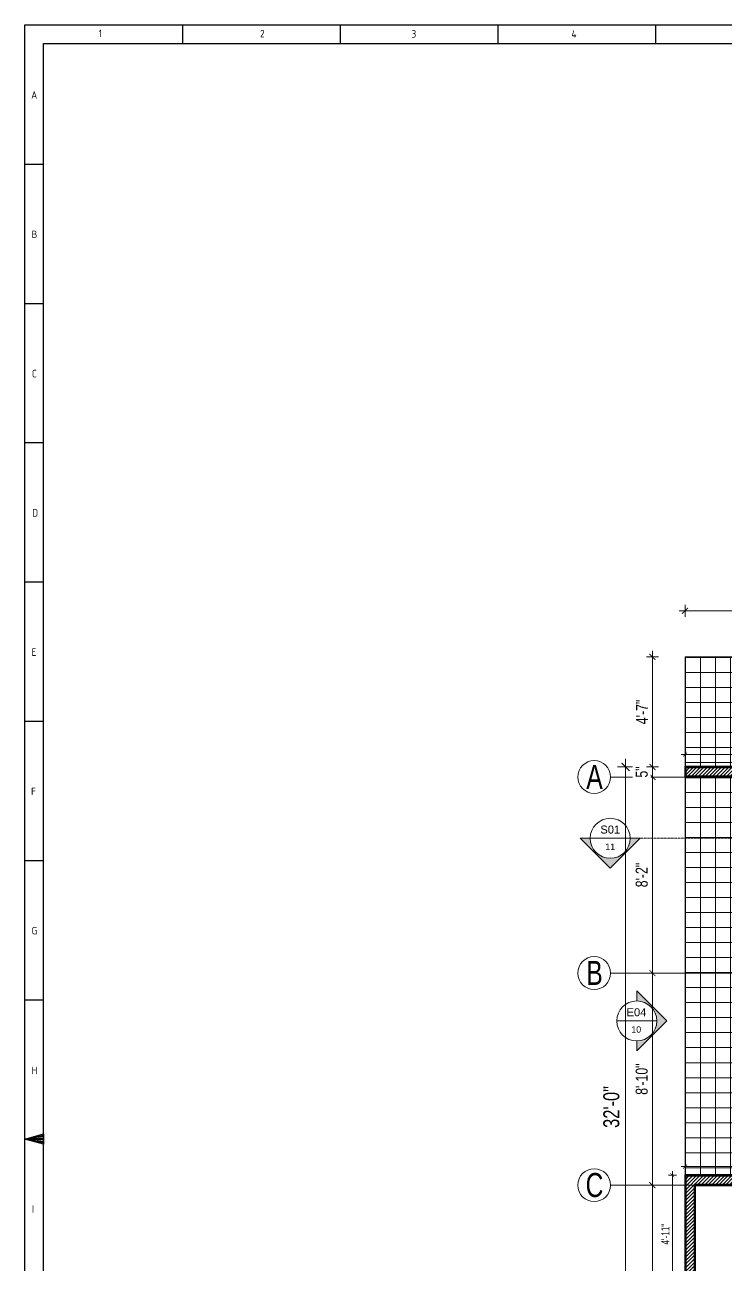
# Model space of a CAD drawing. Header units: inches. Extents: x 985 to 11353, y 526 to 2181.
# Drawn here: x 6222 to 6573, y 1561 to 2181 of the extents above; entities that cross this region are included whole.
import ezdxf
from ezdxf.enums import TextEntityAlignment as Align

# ---------------------------------------------------------------- set-up
doc = ezdxf.new("R2010")
doc.units = ezdxf.units.IN
doc.header["$MEASUREMENT"] = 0
doc.linetypes.add('ACAD_ISO12W100', pattern=[21, 12, -3, 0, -3, 0, -3])
doc.linetypes.add('PHANTOMX2', pattern=[5, 2.5, -0.5, 0.5, -0.5, 0.5, -0.5])
doc.layers.add('CABLE ROUTE FOR TOTAL PLANE-EMBED 2_DWG$0$SILICAGEL BORDER', color=7, linetype='Continuous')
for name, color, linetype, lineweight in [('Dimension', 22, 'Continuous', 13), ('Elevation Marker', 252, 'Continuous', 15), ('grid', 9, 'Continuous', 13), ('Grid marker', 161, 'Continuous', 15), ('Grid Text', 5, 'Continuous', 15), ('HACTH', 8, 'Continuous', 9), ('Plaster Line', 5, 'Continuous', 15), ('railing', 232, 'Continuous', 15), ('wall 05', 3, 'Continuous', 40)]:
    doc.layers.add(name, color=color, linetype=linetype, lineweight=lineweight)
doc.styles.add('Arial', font='arial.ttf')
doc.styles.get("Standard").update_dxf_attribs({"font": 'isocp3.shx'})
doc.styles.add('Swiss721', font='swisscl.ttf')
doc.dimstyles.new('DIM08', dxfattribs={"dimtxt": 8, "dimasz": 4, "dimexe": 4, "dimexo": 0, "dimgap": 3, "dimtad": 1, "dimdec": 1, "dimzin": 3, "dimdsep": 46, "dimlunit": 4, "dimtxsty": 'Swiss721', "dimblk": 'ARCHTICK', "dimcen": 0, "dimdle": 4, "dimclrd": 256, "dimclre": 256, "dimclrt": 256, "dimadec": 0, "dimazin": 0, "dimtfac": 1, "dimtdec": 1, "dimtofl": 0, "dimtmove": 0, "dimatfit": 3, "dimldrblk": 'ARCHTICK', "dimfxl": 4, "dimfxlon": 1, "dimtfill": 1, "dimtolj": 1, "dimtzin": 0, "dimlwd": 9, "dimlwe": 9, "dimarcsym": 0})

# ---------------------------------------------------------------- blocks, each defined once
blk = doc.blocks.new('_ArchTick')
at = {"color": 0, "linetype": 'ByBlock', "const_width": 0.15}
blk.add_lwpolyline([(-0.5, -0.5), (0.5, 0.5)], dxfattribs=at)
blk = doc.blocks.new('*D238')
at = {"layer": 'Defpoints', "color": 0, "transparency": 16777216}
for p in [(6537.311179882499, 1810.275988226507), (6522.942496558682, 1426.275988226565), (6537.311179881219, 1426.275988226565)]:
    blk.add_point(p, dxfattribs=at)
at = {"layer": 'Dimension', "lineweight": 9, "transparency": 16777216}
for p, q in [((6526.942496558682, 1810.275988226507), (6518.942496558682, 1810.275988226507)), ((6522.942496558682, 1814.275988226507), (6522.942496558682, 1422.275988226565)), ((6526.942496558682, 1426.275988226565), (6518.942496558682, 1426.275988226565))]:
    blk.add_line(p, q, dxfattribs=at)
at = {"layer": 'Dimension', "lineweight": 9, "transparency": 16777216, "xscale": 4, "yscale": 4, "zscale": 4}
for p, rotation in [((6522.942496558682, 1810.275988226507), 90), ((6522.942496558682, 1426.275988226565), 270)]:
    blk.add_blockref('_ArchTick', p, dxfattribs=dict(at, rotation=rotation))
at = {"layer": 'Dimension', "transparency": 16777216, "insert": (6515.8402685115, 1640.359044077818), "char_height": 8, "attachment_point": 5, "rotation": 90, "style": 'Swiss721', "bg_fill": 3, "box_fill_scale": 1.25, "bg_fill_color": 256, "bg_fill_true_color": 13158600, "bg_fill_transparency": 0}
blk.add_mtext('\\A1;32\'-0"', dxfattribs=at)
blk = doc.blocks.new('*D247')
at = {"layer": 'Defpoints', "color": 0, "transparency": 16777216}
for p in [(6612.68962077721, 1816.493749929371), (6552.68962077721, 1810.275988226477), (6612.68962077721, 1810.275988226507)]:
    blk.add_point(p, dxfattribs=at)
at = {"layer": 'Dimension', "lineweight": 9, "transparency": 16777216}
for p, q in [((6550.68962077721, 1816.493749929371), (6614.68962077721, 1816.493749929371)), ((6552.68962077721, 1814.493749929371), (6552.68962077721, 1818.493749929371)), ((6612.68962077721, 1814.493749929371), (6612.68962077721, 1818.493749929371))]:
    blk.add_line(p, q, dxfattribs=at)
at = {"layer": 'Dimension', "lineweight": 9, "transparency": 16777216, "xscale": 2, "yscale": 2, "zscale": 2, "rotation": 180}
blk.add_blockref('_ArchTick', (6552.68962077721, 1816.493749929371), dxfattribs=at)
at = {"layer": 'Dimension', "lineweight": 9, "transparency": 16777216, "xscale": 2, "yscale": 2, "zscale": 2}
blk.add_blockref('_ArchTick', (6612.68962077721, 1816.493749929371), dxfattribs=at)
at = {"layer": 'Dimension', "transparency": 16777216, "insert": (6582.68962077721, 1820.042242720983), "char_height": 4, "attachment_point": 5, "style": 'Swiss721', "bg_fill": 3, "box_fill_scale": 1.25, "bg_fill_color": 256, "bg_fill_true_color": 13158600, "bg_fill_transparency": 0}
blk.add_mtext('\\A1;5\'-0"', dxfattribs=at)
blk = doc.blocks.new('*D252')
at = {"layer": 'Defpoints', "color": 0, "transparency": 16777216}
for p in [(6552.68962077721, 1610.593303885148), (6552.68962077721, 1606.275988226507), (6612.689620777181, 1606.275988226477)]:
    blk.add_point(p, dxfattribs=at)
at = {"layer": 'Dimension', "lineweight": 9, "transparency": 16777216}
for p, q in [((6552.68962077721, 1608.593303885148), (6552.68962077721, 1612.593303885148)), ((6612.689620777181, 1608.593303885148), (6612.689620777181, 1612.593303885148)), ((6614.689620777181, 1610.593303885148), (6550.68962077721, 1610.593303885148))]:
    blk.add_line(p, q, dxfattribs=at)
at = {"layer": 'Dimension', "lineweight": 9, "transparency": 16777216, "xscale": 2, "yscale": 2, "zscale": 2, "rotation": 180}
blk.add_blockref('_ArchTick', (6552.68962077721, 1610.593303885148), dxfattribs=at)
at = {"layer": 'Dimension', "lineweight": 9, "transparency": 16777216, "xscale": 2, "yscale": 2, "zscale": 2}
blk.add_blockref('_ArchTick', (6612.689620777181, 1610.593303885148), dxfattribs=at)
at = {"layer": 'Dimension', "transparency": 16777216, "insert": (6582.689620777195, 1614.14179667676), "char_height": 4, "attachment_point": 5, "style": 'Swiss721', "bg_fill": 3, "box_fill_scale": 1.25, "bg_fill_color": 256, "bg_fill_true_color": 13158600, "bg_fill_transparency": 0}
blk.add_mtext('\\A1;5\'-0"', dxfattribs=at)
blk = doc.blocks.new('*D253')
at = {"layer": 'Defpoints', "color": 0, "transparency": 16777216}
for p in [(6552.68962077721, 1606.275988226507), (6546.338002789214, 1547.275988226536), (6552.689620777239, 1547.275988226536)]:
    blk.add_point(p, dxfattribs=at)
at = {"layer": 'Dimension', "lineweight": 9, "transparency": 16777216}
for p, q in [((6548.338002789214, 1606.275988226507), (6544.338002789214, 1606.275988226507)), ((6546.338002789214, 1608.275988226507), (6546.338002789214, 1545.275988226536)), ((6548.338002789214, 1547.275988226536), (6544.338002789214, 1547.275988226536))]:
    blk.add_line(p, q, dxfattribs=at)
at = {"layer": 'Dimension', "lineweight": 9, "transparency": 16777216, "xscale": 2, "yscale": 2, "zscale": 2}
for p, rotation in [((6546.338002789214, 1606.275988226507), 90), ((6546.338002789214, 1547.275988226536), 270)]:
    blk.add_blockref('_ArchTick', p, dxfattribs=dict(at, rotation=rotation))
at = {"layer": 'Dimension', "transparency": 16777216, "insert": (6542.838002789214, 1576.775988226522), "char_height": 4, "attachment_point": 5, "rotation": 90, "style": 'Swiss721', "bg_fill": 3, "box_fill_scale": 1.25, "bg_fill_color": 256, "bg_fill_true_color": 13158600, "bg_fill_transparency": 0}
blk.add_mtext('\\A1;4\'-11"', dxfattribs=at)
blk = doc.blocks.new('*D337')
at = {"layer": 'Defpoints', "color": 0, "transparency": 16777216}
for p in [(6617.68962077721, 1888.357173217211), (6552.689620777181, 1865.286268453504), (6617.68962077721, 1865.286268453504)]:
    blk.add_point(p, dxfattribs=at)
at = {"layer": 'Dimension', "lineweight": 9, "transparency": 16777216}
for p, q in [((6552.689620777181, 1885.357173217211), (6552.689620777181, 1891.357173217211)), ((6617.68962077721, 1885.357173217211), (6617.68962077721, 1891.357173217211)), ((6549.689620777181, 1888.357173217211), (6620.68962077721, 1888.357173217211))]:
    blk.add_line(p, q, dxfattribs=at)
at = {"layer": 'Dimension', "lineweight": 9, "transparency": 16777216, "xscale": 3, "yscale": 3, "zscale": 3, "rotation": 180}
blk.add_blockref('_ArchTick', (6552.689620777181, 1888.357173217211), dxfattribs=at)
at = {"layer": 'Dimension', "lineweight": 9, "transparency": 16777216, "xscale": 3, "yscale": 3, "zscale": 3}
blk.add_blockref('_ArchTick', (6617.68962077721, 1888.357173217211), dxfattribs=at)
at = {"layer": 'Dimension', "transparency": 16777216, "insert": (6585.189620777195, 1893.668116860723), "char_height": 6, "attachment_point": 5, "style": 'Swiss721', "bg_fill": 3, "box_fill_scale": 1.25, "bg_fill_color": 256, "bg_fill_true_color": 13158600, "bg_fill_transparency": 0}
blk.add_mtext('\\A1;5\'-5"', dxfattribs=at)
blk = doc.blocks.new('*D342')
at = {"layer": 'Defpoints', "color": 0, "transparency": 16777216}
for p in [(6534.515901370849, 1805.275988226507), (6534.515901370849, 1707.286268453417), (6536.336348158775, 1707.286268453417)]:
    blk.add_point(p, dxfattribs=at)
at = {"layer": 'Dimension', "lineweight": 9, "transparency": 16777216}
for p, q in [((6534.515901370849, 1805.275988226507), (6539.336348158775, 1805.275988226507)), ((6536.336348158775, 1808.275988226507), (6536.336348158775, 1704.286268453417)), ((6534.515901370849, 1707.286268453417), (6539.336348158775, 1707.286268453417))]:
    blk.add_line(p, q, dxfattribs=at)
at = {"layer": 'Dimension', "lineweight": 9, "transparency": 16777216, "xscale": 3, "yscale": 3, "zscale": 3}
for p, rotation in [((6536.336348158775, 1805.275988226507), 90), ((6536.336348158775, 1707.286268453417), 270)]:
    blk.add_blockref('_ArchTick', p, dxfattribs=dict(at, rotation=rotation))
at = {"layer": 'Dimension', "transparency": 16777216, "insert": (6531.013608971357, 1756.281128339963), "char_height": 6, "attachment_point": 5, "rotation": 90, "style": 'Swiss721', "bg_fill": 3, "box_fill_scale": 1.25, "bg_fill_color": 256, "bg_fill_true_color": 13158600, "bg_fill_transparency": 0}
blk.add_mtext('\\A1;8\'-2"', dxfattribs=at)
blk = doc.blocks.new('*D343')
at = {"layer": 'Defpoints', "color": 0, "transparency": 16777216}
for p in [(6534.515901370849, 1707.286268453417), (6536.336348158775, 1707.286268453417), (6539.557662394132, 1601.275988226419)]:
    blk.add_point(p, dxfattribs=at)
at = {"layer": 'Dimension', "lineweight": 9, "transparency": 16777216}
for p, q in [((6534.515901370849, 1707.286268453417), (6539.336348158775, 1707.286268453417)), ((6536.336348158775, 1598.275988226419), (6536.336348158775, 1710.286268453417)), ((6539.336348158775, 1601.275988226419), (6533.336348158775, 1601.275988226419))]:
    blk.add_line(p, q, dxfattribs=at)
at = {"layer": 'Dimension', "lineweight": 9, "transparency": 16777216, "xscale": 3, "yscale": 3, "zscale": 3}
for p, rotation in [((6536.336348158775, 1707.286268453417), 90), ((6536.336348158775, 1601.275988226419), 270)]:
    blk.add_blockref('_ArchTick', p, dxfattribs=dict(at, rotation=rotation))
at = {"layer": 'Dimension', "transparency": 16777216, "insert": (6531.013608971357, 1654.281128339919), "char_height": 6, "attachment_point": 5, "rotation": 90, "style": 'Swiss721', "bg_fill": 3, "box_fill_scale": 1.25, "bg_fill_color": 256, "bg_fill_true_color": 13158600, "bg_fill_transparency": 0}
blk.add_mtext('\\A1;8\'-10"', dxfattribs=at)
blk = doc.blocks.new('*D344')
at = {"layer": 'Defpoints', "color": 0, "transparency": 16777216}
for p in [(6539.557662394132, 1601.275988226419), (6536.336348158775, 1431.275988226507), (6542.653631139927, 1431.275988226507)]:
    blk.add_point(p, dxfattribs=at)
at = {"layer": 'Dimension', "lineweight": 9, "transparency": 16777216}
for p, q in [((6539.336348158775, 1601.275988226419), (6533.336348158775, 1601.275988226419)), ((6536.336348158775, 1604.275988226419), (6536.336348158775, 1428.275988226507)), ((6539.336348158775, 1431.275988226507), (6533.336348158775, 1431.275988226507))]:
    blk.add_line(p, q, dxfattribs=at)
at = {"layer": 'Dimension', "lineweight": 9, "transparency": 16777216, "xscale": 3, "yscale": 3, "zscale": 3}
for p, rotation in [((6536.336348158775, 1601.275988226419), 90), ((6536.336348158775, 1431.275988226507), 270)]:
    blk.add_blockref('_ArchTick', p, dxfattribs=dict(at, rotation=rotation))
at = {"layer": 'Dimension', "transparency": 16777216, "insert": (6531.074552614869, 1516.275988226464), "char_height": 6, "attachment_point": 5, "rotation": 90, "style": 'Swiss721', "bg_fill": 3, "box_fill_scale": 1.25, "bg_fill_color": 256, "bg_fill_true_color": 13158600, "bg_fill_transparency": 0}
blk.add_mtext('\\A1;14\'-2"', dxfattribs=at)
blk = doc.blocks.new('*D346')
at = {"layer": 'Defpoints', "color": 0, "transparency": 16777216}
blk.add_point((6550.68962077721, 1810.275988226507), dxfattribs=at)
at = {"layer": 'Dimension', "lineweight": 9, "transparency": 16777216}
for p, q in [((6539.336348158775, 1810.275988226507), (6533.336348158775, 1810.275988226507)), ((6536.336348158775, 1802.275988226507), (6536.336348158775, 1813.275988226507)), ((6534.515901370849, 1805.275988226507), (6539.336348158775, 1805.275988226507))]:
    blk.add_line(p, q, dxfattribs=at)
at = {"layer": 'Dimension', "lineweight": 9, "transparency": 16777216, "xscale": 3, "yscale": 3, "zscale": 3}
for p, rotation in [((6536.336348158775, 1810.275988226507), 90), ((6536.336348158775, 1805.275988226507), 270)]:
    blk.add_blockref('_ArchTick', p, dxfattribs=dict(at, rotation=rotation))
at = {"layer": 'Dimension', "transparency": 16777216, "insert": (6531.025404515262, 1807.775988226507), "char_height": 6, "attachment_point": 5, "rotation": 90, "style": 'Swiss721', "bg_fill": 3, "box_fill_scale": 1.25, "bg_fill_color": 256, "bg_fill_true_color": 13158600, "bg_fill_transparency": 0}
blk.add_mtext('\\A1;5"', dxfattribs=at)
at = {"layer": 'Defpoints', "color": 0, "transparency": 16777216}
for p in [(6536.336348158775, 1810.275988226507), (6534.515901370849, 1805.275988226507)]:
    blk.add_point(p, dxfattribs=at)
blk = doc.blocks.new('*D347')
at = {"layer": 'Defpoints', "color": 0, "transparency": 16777216}
for p in [(6536.336348158775, 1865.286268453504), (6550.689620777181, 1865.286268453504), (6550.68962077721, 1810.275988226507)]:
    blk.add_point(p, dxfattribs=at)
at = {"layer": 'Dimension', "lineweight": 9, "transparency": 16777216}
for p, q in [((6536.336348158775, 1807.275988226507), (6536.336348158775, 1868.286268453504)), ((6539.336348158775, 1865.286268453504), (6533.336348158775, 1865.286268453504)), ((6539.336348158775, 1810.275988226507), (6533.336348158775, 1810.275988226507))]:
    blk.add_line(p, q, dxfattribs=at)
at = {"layer": 'Dimension', "lineweight": 9, "transparency": 16777216, "xscale": 3, "yscale": 3, "zscale": 3}
for p, rotation in [((6536.336348158775, 1865.286268453504), 90), ((6536.336348158775, 1810.275988226507), 270)]:
    blk.add_blockref('_ArchTick', p, dxfattribs=dict(at, rotation=rotation))
at = {"layer": 'Dimension', "transparency": 16777216, "insert": (6531.086348158775, 1837.781128340006), "char_height": 6, "attachment_point": 5, "rotation": 90, "style": 'Swiss721', "bg_fill": 3, "box_fill_scale": 1.25, "bg_fill_color": 256, "bg_fill_true_color": 13158600, "bg_fill_transparency": 0}
blk.add_mtext('\\A1;4\'-7"', dxfattribs=at)
blk = doc.blocks.new('240A1')
at = {"color": 0, "lineweight": -3}
for p, q in [((1045317.0179728, 286840.3470175929), (1045317.0179728, 286835.3470175929)), ((1045359.0679728, 286840.3470175929), (1045359.0679728, 286835.3470175929)), ((1045401.1179728, 286840.3470175929), (1045401.1179728, 286835.3470175929)), ((1045443.1679728, 286840.3470175929), (1045443.1679728, 286835.3470175929)), ((1045274.9679728, 286803.2220175929), (1045279.9679728, 286803.2220175929)), ((1045274.9679728, 286766.0970175929), (1045279.9679728, 286766.0970175929)), ((1045274.9679728, 286728.9720175929), (1045279.9679728, 286728.9720175929)), ((1045274.9679728, 286691.8470175929), (1045279.9679728, 286691.8470175929)), ((1045274.9679728, 286654.7220175929), (1045279.9679728, 286654.7220175929)), ((1045274.9679728, 286617.5970175929), (1045279.9679728, 286617.5970175929)), ((1045274.9679728, 286580.4720175929), (1045279.9679728, 286580.4720175929)), ((1045274.9679728, 286543.3470175929), (1045279.9679728, 286543.3470175929))]:
    blk.add_line(p, q, dxfattribs=at)
at = {"color": 5, "lineweight": -3}
blk.add_lwpolyline([(1045274.9679728, 286840.3470175929), (1046115.9679728, 286840.3470175929), (1046115.9679728, 286246.3470175929), (1045274.9679728, 286246.3470175929)], close=True, dxfattribs=at)
at = {"color": 0, "lineweight": -3}
blk.add_lwpolyline([(1045279.9679728, 286835.3470175929), (1046110.9679728, 286835.3470175929), (1046110.9679728, 286251.3470175929), (1045279.9679728, 286251.3470175929)], close=True, dxfattribs=at)
at = {"lineweight": -3}
blk.add_lwpolyline([(1045274.9679728, 286543.3470175929), (1045279.9679728, 286544.686763555), (1045279.9679728, 286542.0072716307), (1045274.9679728, 286543.3470175929), (1045279.9679728, 286544.3518270645), (1045279.9679728, 286544.0168905739), (1045274.9679728, 286543.3470175929), (1045279.9679728, 286543.6819540834), (1045279.9679728, 286543.0120811023), (1045274.9679728, 286543.3470175929), (1045279.9679728, 286542.6771446118), (1045279.9679728, 286542.3422081212), (1045274.9679728, 286543.3470175929)], dxfattribs=at)
at = {"lineweight": -3, "char_height": 2, "attachment_point": 1}
for s, insert in [('1', (1045294.676849885, 286839.0641301671)), ('2', (1045337.703599014, 286838.9961188855)), ('3', (1045378.106256576, 286838.9281076039)), ('4', (1045420.770452348, 286838.904418754)), ('A', (1045276.670630702, 286822.6307133358)), ('B', (1045276.77361683, 286785.5057175928)), ('C', (1045276.876602958, 286748.3807218498)), ('D', (1045276.979589087, 286711.2557261068)), ('E', (1045276.758151374, 286674.1307303638)), ('F', (1045276.646056958, 286637.0057346207)), ('G', (1045276.793685753, 286599.8809789367)), ('H', (1045276.812998392, 286562.6174088422)), ('I', (1045276.85022071, 286525.7046682925))]:
    blk.add_mtext_dynamic_manual_height_columns(s, width=2, gutter_width=1, heights=[0], dxfattribs=dict(at, insert=insert))

msp = doc.modelspace()

# ---------------------------------------------------------------- hatches: boundary and pattern name
at = {"layer": 'HACTH'}
h = msp.add_hatch(dxfattribs=at)
h.set_pattern_fill('ANSI31', color=256, scale=10, style=0)
h.set_pattern_definition([(45, (-115482.1608922413, -169903.128502345), (-0.8838834764831843, 0.8838834764831844), [])])
h.paths.add_polyline_path([(6612.18962077721, 1805.775988226507), (6612.18962077721, 1809.775988226507), (6553.18962077721, 1809.775988226507), (6553.18962077721, 1805.775988226507)])
h = msp.add_hatch(dxfattribs=at)
h.set_pattern_fill('ANSI31', color=256, scale=10, style=0)
h.set_pattern_definition([(45, (-112255.3492311746, -171258.8229090753), (-0.8838834764831843, 0.8838834764831844), [])])
h.paths.add_polyline_path([(6612.189620777181, 1605.775988226477), (6553.18962077721, 1605.775988226507), (6553.189620777239, 1547.775988226536), (6557.18962077721, 1547.775988226565), (6557.189620777181, 1601.775988226477), (6612.189620777181, 1601.775988226507)])

# ---------------------------------------------------------------- linework, layer by layer
at = {"layer": 'Elevation Marker'}
msp.add_line((6505.256913933177, 1774.639968842076), (6500.256913935797, 1774.639968842076), dxfattribs=at)
at = {"layer": 'Plaster Line'}
for points in [[(6553.18962077721, 1805.775988226507), (6612.18962077721, 1805.775988226507), (6612.18962077721, 1809.775988226507), (6553.18962077721, 1809.775988226507)], [(6612.189620777181, 1605.775988226477), (6553.18962077721, 1605.775988226507), (6553.189620777239, 1547.775988226536), (6557.18962077721, 1547.775988226565), (6557.189620777181, 1601.775988226477), (6612.189620777181, 1601.775988226507)]]:
    msp.add_lwpolyline(points, close=True, dxfattribs=at)
at = {"layer": 'railing', "ltscale": 20}
for points in [[(6752.689620777181, 1865.286268453504), (6552.689620777181, 1865.286268453504), (6552.68962077721, 1810.275988226507), (6552.689620777181, 1865.286268453504), (7221.689620777239, 1865.286268453504), (7276.699901004265, 1865.286268453504), (7276.699901004295, 1456.27598822639), (7221.189620777268, 1456.27598822639)], [(6552.68962077721, 1606.275988226507), (6552.68962077721, 1805.275988226507)]]:
    msp.add_lwpolyline(points, dxfattribs=at)
at = {"layer": 'wall 05'}
for points in [[(6552.68962077721, 1805.275988226507), (6612.68962077721, 1805.275988226507), (6612.68962077721, 1810.275988226507), (6552.68962077721, 1810.275988226507)], [(6612.689620777181, 1606.275988226477), (6552.68962077721, 1606.275988226507), (6552.689620777239, 1547.275988226536), (6557.68962077721, 1547.275988226565), (6557.689620777181, 1601.275988226477), (6612.689620777181, 1601.275988226507)]]:
    msp.add_lwpolyline(points, close=True, dxfattribs=at)

# ---------------------------------------------------------------- dimensions: what is measured, and where the dimension line sits
at = {"layer": 'Dimension'}
dim = msp.add_linear_dim(base=(6522.942496558682, 1426.275988226565), p1=(6537.311179882499, 1810.275988226507), p2=(6537.311179881219, 1426.275988226565), angle=90, dimstyle='DIM08', override={"dimarcsym": 1}, dxfattribs=at)
dim.commit()
dim.dimension.update_dxf_attribs({"geometry": '*D238', "text_midpoint": (6522.942496558682, 1640.359044077818), "dimtype": 160})

# ---------------------------------------------------------------- next in the draw order: linework, layer by layer
at = {"layer": 'Elevation Marker'}
msp.add_line((6515.256913927939, 1759.639968849934), (6500.256913935797, 1774.639968842076), dxfattribs=at)
at = {"layer": 'grid', "linetype": 'PHANTOMX2', "ltscale": 0.2}
for p, q in [((7284.148302502495, 1805.275988226507), (6515.440851606983, 1805.275988226507)), ((7284.148302502495, 1707.286268453417), (6515.440851606983, 1707.286268453417))]:
    msp.add_line(p, q, dxfattribs=at)
at = {"layer": 'Grid marker'}
for centre in [(6507.233035118845, 1805.275988226507), (6507.233035118845, 1707.286268453417), (6507.233035118845, 1601.275988226419)]:
    msp.add_circle(centre, 8.207816488131039, dxfattribs=at)

# ---------------------------------------------------------------- next in the draw order: texts
at = {"layer": 'Elevation Marker', "style": 'Arial'}
for tag, text, height, p in [('S01', 'De-A', 4.000000000000002, (6515.256913927968, 1781.011900764989)), ('11', 'IN-201', 3.200000000000001, (6515.256913927968, 1771.989118697367))]:
    msp.add_attdef(tag, text=text, height=height, dxfattribs=at).set_placement(p, align=Align.TOP_CENTER)
at = {"layer": 'Grid Text', "char_height": 12, "attachment_point": 2, "style": 'Swiss721'}
for s, insert in [('A', (6507.387151917241, 1811.346593030071)), ('B', (6507.387151917241, 1713.356873256981)), ('C', (6507.387151917241, 1607.346593029984))]:
    msp.add_mtext(s, dxfattribs=dict(at, insert=insert))

# ---------------------------------------------------------------- next in the draw order: dimensions: what is measured, and where the dimension line sits
at = {"layer": 'Dimension'}
for base, p1, p2, override, picture, middle in [((6617.68962077721, 1888.357173217211), (6552.689620777181, 1865.286268453504), (6617.68962077721, 1865.286268453504), {"dimscale": 0.75, "dimarcsym": 1}, '*D337', (6585.189620777195, 1893.668116860723)), ((6612.68962077721, 1816.493749929371), (6552.68962077721, 1810.275988226477), (6612.68962077721, 1810.275988226507), {"dimscale": 0.5, "dimarcsym": 2}, '*D247', (6582.68962077721, 1820.042242720983)), ((6552.68962077721, 1610.593303885148), (6612.689620777181, 1606.275988226477), (6552.68962077721, 1606.275988226507), {"dimscale": 0.5, "dimarcsym": 2}, '*D252', (6582.689620777195, 1614.14179667676))]:
    dim = msp.add_linear_dim(base=base, p1=p1, p2=p2, dimstyle='DIM08', override=override, dxfattribs=at)
    dim.commit()
    dim.dimension.update_dxf_attribs({"geometry": picture, "text_midpoint": middle})

# ---------------------------------------------------------------- next in the draw order: dimensions: what is measured, and where the dimension line sits
for base, p1, p2, override, picture, middle in [((6536.336348158775, 1707.286268453417), (6534.515901370849, 1805.275988226507), (6534.515901370849, 1707.286268453417), {"dimscale": 0.75, "dimarcsym": 1}, '*D342', (6531.013608971357, 1756.281128339963)), ((6546.338002789214, 1547.275988226536), (6552.68962077721, 1606.275988226507), (6552.689620777239, 1547.275988226536), {"dimscale": 0.5, "dimarcsym": 2}, '*D253', (6542.838002789214, 1576.775988226522))]:
    dim = msp.add_linear_dim(base=base, p1=p1, p2=p2, angle=90, dimstyle='DIM08', override=override, dxfattribs=at)
    dim.commit()
    dim.dimension.update_dxf_attribs({"geometry": picture, "text_midpoint": middle})

# ---------------------------------------------------------------- next in the draw order: hatches: boundary and pattern name
at = {"layer": 'Elevation Marker'}
h = msp.add_hatch(color=256, dxfattribs=at)
h.dxf.hatch_style = 1
edge = h.paths.add_edge_path()
edge.add_line((6525.2569139227, 1774.639968842076), (6530.25691392008, 1774.639968842076))
edge.add_line((6530.25691392008, 1774.639968842076), (6515.256913927939, 1759.639968849934))
edge.add_line((6515.256913927939, 1759.639968849934), (6500.256913935797, 1774.639968842076))
edge.add_line((6500.256913935797, 1774.639968842076), (6505.256913933177, 1774.639968842076))
edge.add_ellipse((6515.256913927939, 1774.639968842076), major_axis=(7.071067808166847, 7.07106780816684), ratio=0.9999999999983927, start_angle=134.999999999954, end_angle=225.0000000000457)
edge.add_ellipse((6515.256913927939, 1774.639968842076), major_axis=(-7.071067808166843, 7.071067808166845), ratio=0.999999999998393, start_angle=134.999999999954, end_angle=225.000000000046)

# ---------------------------------------------------------------- next in the draw order: linework, layer by layer
at = {"layer": 'Elevation Marker', "linetype": 'ByBlock'}
for p, q in [((6525.25691391749, 1774.639968847315), (6505.256913927968, 1774.639968847315)), ((6505.256913927968, 1774.639968847315), (6525.256913927968, 1774.639968847315))]:
    msp.add_line(p, q, dxfattribs=at)
at = {"layer": 'Elevation Marker'}
for q in [(6515.256913927939, 1759.639968849934), (6525.2569139227, 1774.639968842076)]:
    msp.add_line((6530.25691392008, 1774.639968842076), q, dxfattribs=at)
at = {"layer": 'Elevation Marker', "linetype": 'ACAD_ISO12W100', "ltscale": 0.02}
msp.add_line((7278.2143917472, 1774.639968842076), (6525.494788592974, 1774.639968842076), dxfattribs=at)
at = {"layer": 'Elevation Marker', "extrusion": (0, 0, -1)}
msp.add_ellipse((6515.256913922729, 1774.639968847315), major_axis=(-7.071067808170274, 7.071067808170273), ratio=0.9999999999974231, start_param=5.497787143780849, end_param=11.78097245096044, dxfattribs=at)
at = {"layer": 'grid', "linetype": 'PHANTOMX2', "ltscale": 0.2}
msp.add_line((7284.148302502495, 1601.275988226419), (6515.440851607129, 1601.275988226419), dxfattribs=at)

# ---------------------------------------------------------------- next in the draw order: dimensions: what is measured, and where the dimension line sits
at = {"layer": 'Dimension'}
dim = msp.add_linear_dim(base=(6536.336348158775, 1810.275988226507), p1=(6534.515901370849, 1805.275988226507), p2=(6550.68962077721, 1810.275988226507), angle=90, dimstyle='DIM08', override={"dimscale": 0.75, "dimarcsym": 1}, dxfattribs=at)
dim.commit()
dim.dimension.update_dxf_attribs({"geometry": '*D346', "text_midpoint": (6536.336348158775, 1807.775988226507), "dimtype": 160})

# ---------------------------------------------------------------- next in the draw order: dimensions: what is measured, and where the dimension line sits
for base, p1, p2, angle, picture, middle in [((6536.336348158775, 1865.286268453504), (6550.68962077721, 1810.275988226507), (6550.689620777181, 1865.286268453504), 90, '*D347', (6531.086348158775, 1837.781128340006)), ((6536.336348158775, 1707.286268453417), (6539.557662394132, 1601.275988226419), (6534.515901370849, 1707.286268453417), 270, '*D343', (6531.013608971357, 1654.281128339919))]:
    dim = msp.add_linear_dim(base=base, p1=p1, p2=p2, angle=angle, dimstyle='DIM08', override={"dimscale": 0.75, "dimarcsym": 1}, dxfattribs=at)
    dim.commit()
    dim.dimension.update_dxf_attribs({"geometry": picture, "text_midpoint": middle})

# ---------------------------------------------------------------- next in the draw order: hatches: boundary and pattern name
at = {"layer": 'Elevation Marker'}
h = msp.add_hatch(color=256, dxfattribs=at)
h.dxf.hatch_style = 1
edge = h.paths.add_edge_path()
edge.add_line((6528.532819256916, 1673.335646710633), (6528.532819256916, 1668.335646713252))
edge.add_line((6528.532819256916, 1668.335646713252), (6543.532819249058, 1683.335646705394))
edge.add_line((6543.532819249058, 1683.335646705394), (6528.532819256916, 1698.335646697536))
edge.add_line((6528.532819256916, 1698.335646697536), (6528.532819256916, 1693.335646700155))
edge.add_ellipse((6528.532819256916, 1683.335646705394), major_axis=(-7.07106780816684, -7.071067808166847), ratio=0.9999999999983927, start_angle=134.9999999999543, end_angle=225.000000000046, ccw=False)
edge.add_ellipse((6528.532819256916, 1683.335646705394), major_axis=(-7.071067808166845, 7.071067808166843), ratio=0.999999999998393, start_angle=134.999999999954, end_angle=225.000000000046, ccw=False)
at = {"layer": 'HACTH', "ltscale": 10}
h = msp.add_hatch(dxfattribs=at)
h.set_pattern_fill('ANSI37', color=256, scale=60, angle=45, style=0)
h.set_pattern_definition([(90, (-132002.168216155, -169930.0044140181), (-7.5, 1.332267629550188e-15), []), (180, (-132002.168216155, -169930.0044140181), (-1.332267629550188e-15, -7.5), [])])
h.paths.add_polyline_path([(7276.699901004265, 1865.286268453475), (7221.689620777239, 1865.286268453504), (6552.689620777181, 1865.286268453504), (6552.68962077721, 1810.275988226477), (6612.68962077721, 1810.275988226507), (6624.68962077721, 1810.275988226507), (6731.689620777181, 1810.275988226507), (6731.68962077721, 1846.286268453504), (6875.68962077721, 1846.286268453504), (6875.689620777239, 1810.275988226507), (6881.689620777239, 1810.275988226507), (6881.689620777239, 1828.275988226536), (6951.689620777239, 1828.275988226507), (6951.689620777239, 1810.275988226507), (6975.689620777239, 1810.275988226507), (6975.689620777239, 1828.275988226536), (7045.689620777239, 1828.275988226536), (7045.689620777239, 1810.275988226594), (7055.689620777239, 1810.275988226594), (7110.68962077721, 1810.275988226477), (7110.68962077721, 1828.275988226507), (7180.68962077721, 1828.275988226536), (7180.68962077721, 1810.275988226507), (7209.689620777239, 1810.275988226536), (7221.689620777239, 1810.275988226507), (7221.689620777239, 1798.275988226507), (7221.689620777239, 1791.275988226565), (7239.689620777239, 1791.275988226536), (7239.689620777268, 1721.275988226536), (7221.689620777239, 1721.275988226536), (7221.689620777239, 1695.275988226507), (7239.689620777297, 1695.275988226477), (7239.689620777297, 1630.275988226448), (7257.69990100444, 1630.275988226448), (7257.69990100444, 1530.275988226507), (7221.68962077721, 1530.275988226507), (7221.689620777181, 1516.275988226507), (7221.689620777297, 1456.27598822639), (7276.699901004295, 1456.275988226361)])
h.paths.add_polyline_path([(6612.68962077721, 1791.286268453475), (6612.68962077721, 1798.275988226507), (6612.68962077721, 1805.275988226507), (6552.68962077721, 1805.275988226507), (6552.68962077721, 1606.275988226507), (6612.689620777181, 1606.275988226507), (6612.689620777181, 1636.286268453417), (6594.689620777181, 1636.286268453417), (6576.679340550212, 1636.286268453388), (6576.679340550212, 1738.286268453388), (6612.68962077721, 1738.286268453388)], flags=17)

# ---------------------------------------------------------------- next in the draw order: linework, layer by layer
at = {"layer": 'Elevation Marker'}
for p, q in [((6543.532819249058, 1683.335646705394), (6528.532819256916, 1698.335646697536)), ((6528.532819256916, 1693.335646700155), (6528.532819256916, 1698.335646697536)), ((6528.532819256916, 1668.335646713252), (6543.532819249058, 1683.335646705394)), ((6528.532819256916, 1668.335646713252), (6528.532819256916, 1673.335646710633))]:
    msp.add_line(p, q, dxfattribs=at)
at = {"layer": 'Elevation Marker', "linetype": 'ByBlock'}
for p, q in [((6518.532819262155, 1683.335646705394), (6538.532819251677, 1683.335646705394)), ((6538.532819251677, 1683.335646705394), (6518.532819251677, 1683.335646705394))]:
    msp.add_line(p, q, dxfattribs=at)
at = {"layer": 'Elevation Marker'}
msp.add_ellipse((6528.532819256916, 1683.335646705394), major_axis=(7.071067808170274, 7.071067808170273), ratio=0.9999999999974231, start_param=5.497787143780849, end_param=11.78097245096044, dxfattribs=at)

# ---------------------------------------------------------------- next in the draw order: texts
at = {"layer": 'Elevation Marker', "style": 'Arial'}
for tag, text, height, p in [('E04', 'De-A', 4.000000000000002, (6528.379996317266, 1689.707578623068)), ('10', 'IN-201', 3.200000000000001, (6528.25511302578, 1680.684796555445))]:
    msp.add_attdef(tag, text=text, height=height, dxfattribs=at).set_placement(p, align=Align.TOP_CENTER)

# ---------------------------------------------------------------- next in the draw order: dimensions: what is measured, and where the dimension line sits
at = {"layer": 'Dimension'}
dim = msp.add_linear_dim(base=(6536.336348158775, 1431.275988226507), p1=(6539.557662394132, 1601.275988226419), p2=(6542.653631139927, 1431.275988226507), angle=270, dimstyle='DIM08', override={"dimscale": 0.75, "dimarcsym": 1}, dxfattribs=at)
dim.commit()
dim.dimension.update_dxf_attribs({"geometry": '*D344', "text_midpoint": (6531.074552614869, 1516.275988226464)})

# ---------------------------------------------------------------- next in the draw order: block references
at = {"layer": 'CABLE ROUTE FOR TOTAL PLANE-EMBED 2_DWG$0$SILICAGEL BORDER', "color": 7, "xscale": 1.875, "yscale": 1.875, "zscale": 1.875}
msp.add_blockref('240A1', (-1953668.069266645, -535644.4357836178), dxfattribs=at)

doc.saveas('drawing.dxf')
